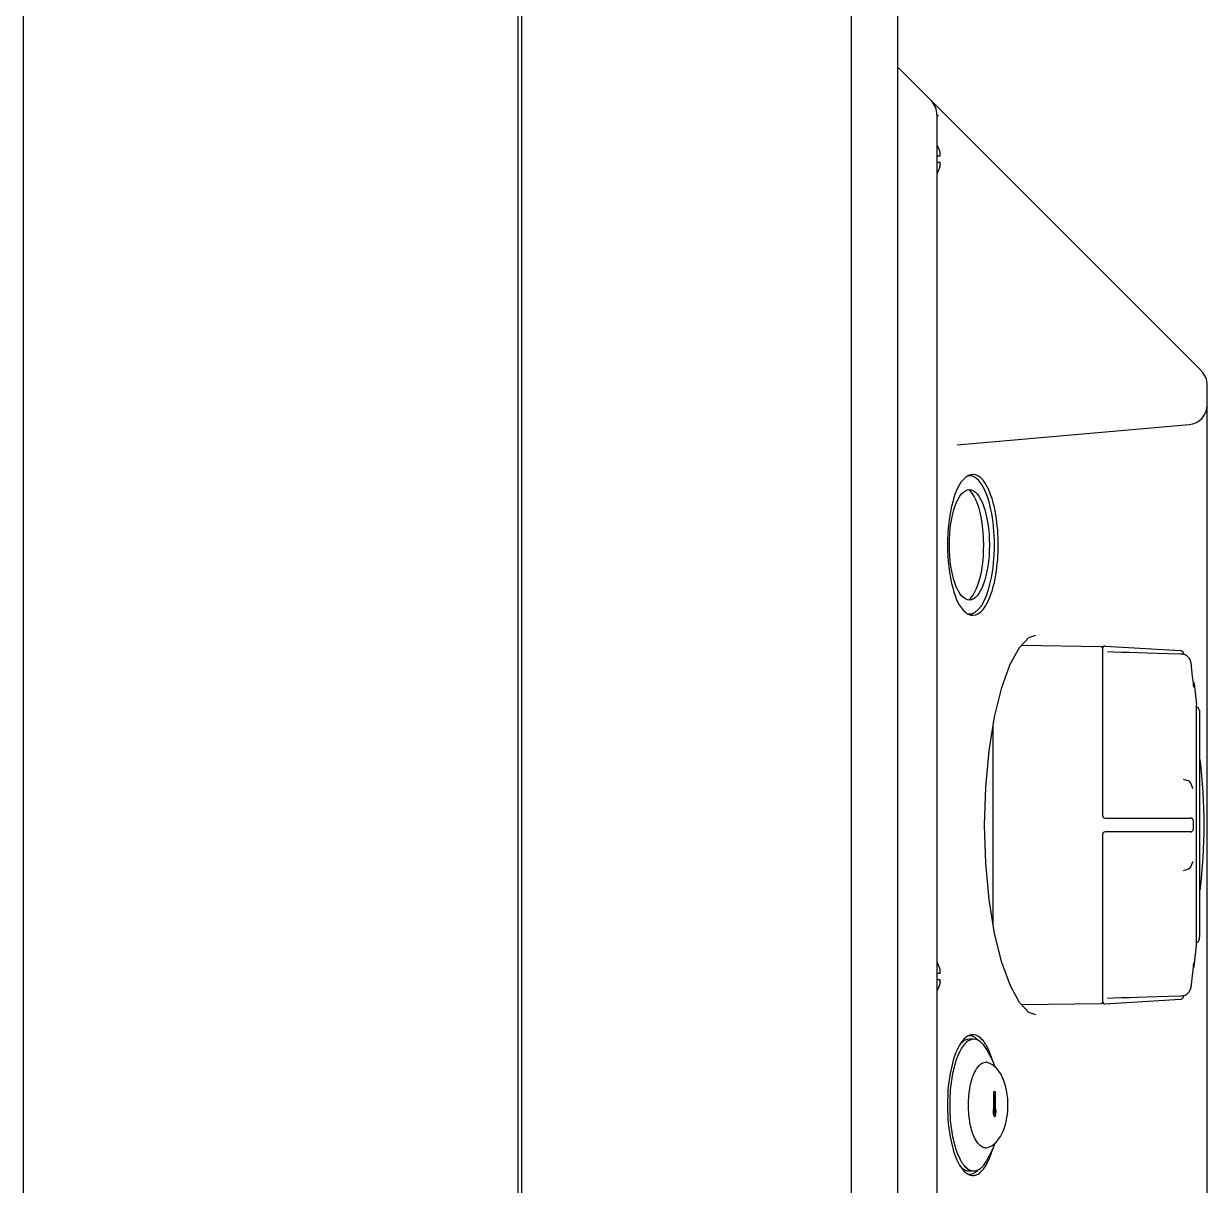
# Model space of a CAD drawing. Header units: millimetres. Extents: x 2355 to 9028, y 2010 to 7655.
# Drawn here: x 6617.7 to 6797.2, y 5290.9 to 5467.2 of the extents above; entities that cross this region are included whole.
import ezdxf

# ---------------------------------------------------------------- set-up
doc = ezdxf.new("R2010")
doc.units = ezdxf.units.MM
doc.header["$LTSCALE"] = 739.2
doc.layers.get('0').update_dxf_attribs({"linetype": 'CONTINUOUS'})
for name, color, linetype in [('ASSI', 7, 'CONTINUOUS'), ('CURVE', 7, 'CONTINUOUS'), ('GEOM', 7, 'CONTINUOUS')]:
    doc.layers.add(name, color=color, linetype=linetype)

msp = doc.modelspace()

# ---------------------------------------------------------------- linework, layer by layer
at = {"color": 7, "linetype": 'Continuous'}
for p, q in [((6743.22, 5688.12), (6743.22, 4053.12)), ((6617.72, 4335.12), (6617.72, 5521.12)), ((6693.22, 5520.12), (6693.22, 4053.12)), ((6756.22, 5447.12), (6756.72, 5447.12)), ((6756.72, 5446.12), (6756.22, 5446.12)), ((6756.73, 5447.55), (6756.72, 5447.62)), ((6756.73, 5445.69), (6756.73, 5445.71)), ((6756.22, 5323.12), (6756.72, 5323.12)), ((6756.73, 5323.55), (6756.72, 5323.62)), ((6756.72, 5322.12), (6756.22, 5322.12)), ((6756.73, 5321.69), (6756.73, 5321.71)), ((6761.81, 5313.12), (6761.14, 5313.12)), ((6761.14, 5293.12), (6761.81, 5293.12))]:
    msp.add_line(p, q, dxfattribs=at)
at = {"linetype": 'Continuous'}
msp.add_line((6750.22, 5687.52), (6750.22, 4025.22), dxfattribs=at)
at = {"color": 7, "linetype": 'Continuous'}
for points in [[(6765.07, 5308.87), (6764.67, 5309.83), (6763.74, 5311.6)], [(6763.64, 5296.6), (6763.79, 5296.62), (6764.55, 5296.94), (6765.27, 5297.53), (6765.88, 5298.34), (6766.33, 5299.27), (6766.63, 5300.19), (6766.84, 5301.17), (6766.96, 5302.15), (6766.99, 5303.12), (6766.96, 5304.08), (6766.84, 5305.06), (6766.63, 5306.04), (6766.33, 5306.96), (6765.89, 5307.88), (6765.27, 5308.7), (6764.55, 5309.29), (6763.8, 5309.62), (6763.64, 5309.64)], [(6763.74, 5294.63), (6764.67, 5296.41), (6765.06, 5297.36)]]:
    msp.add_lwpolyline(points, dxfattribs=at)
for centre, radius, start, end in [((6752.12, 5446.43), 4.75, 28.9685, 30.2183), ((6752.12, 5446.43), 4.75, 28.0074, 28.9684), ((6752.12, 5446.43), 4.75, 26.6813, 28.0074), ((6752.12, 5446.44), 4.74, 25.5402, 26.6812), ((6752.13, 5446.44), 4.74, 24.5722, 25.5402), ((6752.13, 5446.44), 4.73, 23.3175, 24.5722), ((6752.14, 5446.44), 4.73, 22.5474, 23.3174), ((6752.14, 5446.44), 4.72, 21.0025, 22.5476), ((6752.15, 5446.45), 4.72, 20.5181, 21.0023), ((6752.16, 5446.45), 4.7, 18.4656, 20.5187), ((6752.18, 5446.46), 4.68, 17.3773, 18.465), ((6752.19, 5446.46), 4.67, 16.3949, 17.3772), ((6752.22, 5446.47), 4.64, 14.3176, 16.3964), ((6754.73, 5447.37), 2.01, 352.7256, 354.8598), ((6754.73, 5445.86), 2.01, 5.1401, 7.2744), ((6754.75, 5447.37), 1.98, 4.6009, 5.2558), ((6754.76, 5447.37), 1.97, 3.2166, 4.6016), ((6754.77, 5447.37), 1.96, 2.3765, 3.2159), ((6754.78, 5447.37), 1.95, 1.1544, 2.3767), ((6754.78, 5447.37), 1.95, 359.0741, 1.1541), ((6754.78, 5447.37), 1.95, 358.0037, 359.0738), ((6754.77, 5447.37), 1.96, 356.9771, 358.0037), ((6754.76, 5447.37), 1.97, 355.714, 356.9767), ((6754.75, 5447.37), 1.98, 354.8627, 355.7144), ((6754.75, 5445.87), 1.98, 4.2856, 5.1372), ((6752.12, 5446.8), 4.75, 329.7816, 331.0315), ((6752.12, 5446.8), 4.75, 331.0316, 331.9926), ((6752.12, 5446.8), 4.75, 331.9926, 333.3187), ((6752.12, 5446.8), 4.74, 333.3188, 334.4598), ((6752.13, 5446.8), 4.74, 334.4598, 335.4278), ((6752.13, 5446.79), 4.73, 335.4278, 336.6825), ((6752.14, 5446.79), 4.73, 336.6826, 337.4526), ((6752.14, 5446.79), 4.72, 337.4524, 338.9975), ((6752.15, 5446.79), 4.72, 338.9977, 339.4819), ((6752.16, 5446.78), 4.7, 339.4813, 341.5344), ((6752.18, 5446.78), 4.68, 341.535, 342.6227), ((6752.19, 5446.77), 4.67, 342.6228, 343.6051), ((6752.22, 5446.76), 4.64, 343.6036, 345.6824), ((6754.73, 5445.87), 2.01, 352.7259, 354.7415), ((6754.76, 5445.87), 1.97, 3.0233, 4.286), ((6754.77, 5445.87), 1.96, 1.9964, 3.0228), ((6754.78, 5445.87), 1.95, 0.9261, 1.9964), ((6754.78, 5445.87), 1.95, 358.8459, 0.9258), ((6754.78, 5445.87), 1.96, 357.6233, 358.8455), ((6754.77, 5445.87), 1.96, 356.7841, 357.6235), ((6754.76, 5445.87), 1.97, 355.3984, 356.7833), ((6752.12, 5322.43), 4.75, 28.9685, 30.2183), ((6752.12, 5322.43), 4.75, 28.0074, 28.9684), ((6752.12, 5322.43), 4.75, 26.6813, 28.0074), ((6752.12, 5322.44), 4.74, 25.5402, 26.6812), ((6752.13, 5322.44), 4.74, 24.5722, 25.5402), ((6752.13, 5322.44), 4.73, 23.3175, 24.5722), ((6752.14, 5322.44), 4.73, 22.5474, 23.3174), ((6752.14, 5322.44), 4.72, 21.0025, 22.5476), ((6752.15, 5322.45), 4.72, 20.5181, 21.0023), ((6752.16, 5322.45), 4.7, 18.4656, 20.5187), ((6752.18, 5322.46), 4.68, 17.3773, 18.465), ((6752.19, 5322.46), 4.67, 16.3949, 17.3772), ((6752.22, 5322.47), 4.64, 14.3176, 16.3964), ((6754.73, 5323.37), 2.01, 352.7256, 354.8598), ((6754.75, 5323.37), 1.98, 4.6009, 5.2558), ((6754.76, 5323.37), 1.97, 3.2166, 4.6016), ((6754.77, 5323.37), 1.96, 2.3765, 3.2159), ((6754.78, 5323.37), 1.95, 1.1544, 2.3767), ((6754.78, 5323.37), 1.95, 359.0741, 1.1541), ((6754.78, 5323.37), 1.95, 358.0037, 359.0738), ((6754.77, 5323.37), 1.96, 356.9771, 358.0037), ((6754.76, 5323.37), 1.97, 355.714, 356.9767), ((6754.75, 5323.37), 1.98, 354.8627, 355.7144), ((6752.12, 5322.8), 4.75, 329.7816, 331.0315), ((6752.12, 5322.8), 4.75, 331.0316, 331.9926), ((6752.12, 5322.8), 4.75, 331.9926, 333.3187), ((6752.12, 5322.8), 4.74, 333.3188, 334.4598), ((6752.13, 5322.8), 4.74, 334.4598, 335.4278), ((6752.13, 5322.79), 4.73, 335.4278, 336.6825), ((6752.14, 5322.79), 4.73, 336.6826, 337.4526), ((6752.14, 5322.79), 4.72, 337.4524, 338.9975), ((6752.15, 5322.79), 4.72, 338.9977, 339.4819), ((6752.16, 5322.78), 4.7, 339.4813, 341.5344), ((6752.18, 5322.78), 4.68, 341.535, 342.6227), ((6752.19, 5322.77), 4.67, 342.6228, 343.6051), ((6752.22, 5322.76), 4.64, 343.6036, 345.6824), ((6754.73, 5321.86), 2.01, 5.1401, 7.2744), ((6754.73, 5321.87), 2.01, 352.7259, 354.7415), ((6754.75, 5321.87), 1.98, 4.2856, 5.1372), ((6754.76, 5321.87), 1.97, 3.0233, 4.286), ((6754.77, 5321.87), 1.96, 1.9964, 3.0228), ((6754.78, 5321.87), 1.95, 0.9261, 1.9964), ((6754.78, 5321.87), 1.95, 358.8459, 0.9258), ((6754.78, 5321.87), 1.96, 357.6233, 358.8455), ((6754.77, 5321.87), 1.96, 356.7841, 357.6235), ((6754.76, 5321.87), 1.97, 355.3984, 356.7833), ((6784.29, 5303.17), 26.14, 174.0956, 178.3428), ((6785.43, 5303.12), 27.28, 178.3109, 181.6891), ((6784.28, 5303.07), 26.13, 181.6566, 185.9323)]:
    msp.add_arc(centre, radius, start, end, dxfattribs=at)
for start_param, end_param in [(0, 0.345015), (-3.486458, -3.141593)]:
    msp.add_ellipse((6761.14, 5303.12), major_axis=(0, 10), ratio=0.365465, start_param=start_param, end_param=end_param, dxfattribs=at)
for points, knots in [([(6761.81, 5313.12), (6761.42, 5313.12), (6760.78, 5312.8), (6760.17, 5312.1), (6759.88, 5311.63), (6759.74, 5311.37)], [0, 0, 0, 0, 0.416445, 0.68341, 1, 1, 1, 1]), ([(6763.74, 5311.6), (6763.49, 5312.02), (6763, 5312.73), (6762.16, 5313.12), (6761.81, 5313.12)], [0, 0, 0, 0, 0.575528, 1, 1, 1, 1]), ([(6759.46, 5310.78), (6759.15, 5310.07), (6758.65, 5308.44), (6758.39, 5306.76), (6758.29, 5305.85)], [0, 0, 0, 0, 0.460308, 1, 1, 1, 1]), ([(6761.01, 5303.12), (6761.01, 5304.08), (6761.11, 5305.44), (6761.52, 5307.09), (6762.02, 5308.45), (6762.86, 5309.62), (6763.64, 5309.62)], [0, 0, 0, 0, 0.390765, 0.551703, 0.685374, 1, 1, 1, 1]), ([(6763.64, 5296.62), (6762.86, 5296.62), (6762.02, 5297.79), (6761.52, 5299.14), (6761.11, 5300.8), (6761.01, 5302.16), (6761.01, 5303.12)], [0, 0, 0, 0, 0.314626, 0.448297, 0.609235, 1, 1, 1, 1]), ([(6758.29, 5300.37), (6758.39, 5299.46), (6758.65, 5297.79), (6759.15, 5296.17), (6759.46, 5295.45)], [0, 0, 0, 0, 0.539665, 1, 1, 1, 1]), ([(6759.74, 5294.87), (6759.88, 5294.6), (6760.17, 5294.14), (6760.78, 5293.43), (6761.42, 5293.12), (6761.81, 5293.12)], [0, 0, 0, 0, 0.316558, 0.58351, 1, 1, 1, 1]), ([(6761.81, 5293.12), (6762.16, 5293.12), (6763, 5293.5), (6763.49, 5294.21), (6763.74, 5294.63)], [0, 0, 0, 0, 0.424472, 1, 1, 1, 1])]:
    msp.add_open_spline(points, degree=3, knots=knots, dxfattribs=at)
for points in [[(6759.74, 5311.37), (6759.64, 5311.18), (6759.54, 5310.98), (6759.46, 5310.78)], [(6759.46, 5295.45), (6759.55, 5295.25), (6759.64, 5295.06), (6759.74, 5294.87)]]:
    msp.add_open_spline(points, degree=3, dxfattribs=at)
at = {"layer": 'ASSI', "color": 7, "linetype": 'Continuous'}
for p, q in [((6796.01, 5363.03), (6796.04, 5362.71)), ((6796.01, 5328.21), (6796.04, 5328.52))]:
    msp.add_line(p, q, dxfattribs=at)
msp.add_arc((6716.75, 5345.62), 80, 352.8664, 7.1336, dxfattribs=at)
at = {"layer": 'CURVE', "color": 40, "linetype": 'Continuous'}
msp.add_line((6764.72, 5330.6), (6764.72, 5360.64), dxfattribs=at)
at = {"layer": 'GEOM', "color": 7, "linetype": 'Continuous'}
for p, q in [((6692.72, 4226.12), (6692.72, 5692.12)), ((6750.22, 5460.62), (6796.34, 5414.5)), ((6756.22, 5453.37), (6756.22, 5067.86)), ((6756.35, 5453.37), (6756.35, 5453.18)), ((6797.22, 5108.86), (6797.22, 5412.37)), ((6759.29, 5403.3), (6794.48, 5406.38)), ((6769.04, 5372.88), (6781.12, 5372.7)), ((6781.32, 5372.5), (6781.32, 5347.07)), ((6781.75, 5372.76), (6793.13, 5372.07)), ((6793.16, 5371.55), (6791.31, 5371.6)), ((6793.3, 5371.55), (6793.16, 5371.55)), ((6793.34, 5371.54), (6793.3, 5371.55)), ((6793.59, 5371.66), (6793.62, 5371.49)), ((6794.02, 5371.32), (6793.88, 5371.41)), ((6794.33, 5371.1), (6794.18, 5371.23)), ((6794.51, 5370.88), (6794.33, 5371.1)), ((6794.6, 5370.7), (6794.51, 5370.88)), ((6794.99, 5368.11), (6794.75, 5370.25)), ((6795.1, 5367.17), (6794.99, 5368.11)), ((6795.14, 5366.83), (6795.1, 5367.17)), ((6795.21, 5367.07), (6795.56, 5363.92)), ((6795.15, 5366.75), (6795.14, 5366.83)), ((6795.17, 5366.61), (6795.15, 5366.75)), ((6795.19, 5366.52), (6795.17, 5366.61)), ((6795.19, 5366.54), (6795.18, 5366.55)), ((6795.19, 5366.53), (6795.19, 5366.54)), ((6795.56, 5327.32), (6795.56, 5363.92)), ((6796.04, 5362.71), (6796.05, 5362.59)), ((6796.05, 5362.59), (6796.05, 5328.64)), ((6793.59, 5352.51), (6793.59, 5352.51)), ((6793.7, 5352.48), (6793.59, 5352.51)), ((6794.99, 5351.3), (6794.71, 5351.95)), ((6795.06, 5351.13), (6794.99, 5351.3)), ((6781.72, 5346.67), (6794.68, 5346.67)), ((6795.08, 5346.35), (6795.03, 5346.45)), ((6781.32, 5344.17), (6781.32, 5318.73)), ((6794.68, 5344.57), (6781.72, 5344.57)), ((6795.1, 5344.97), (6795.11, 5345.09)), ((6793.59, 5338.73), (6793.69, 5338.75)), ((6793.59, 5338.73), (6793.59, 5338.73)), ((6793.66, 5338.71), (6793.7, 5338.75)), ((6793.71, 5338.76), (6793.72, 5338.77)), ((6794.71, 5339.28), (6795.03, 5340.03)), ((6795.03, 5340.03), (6795.06, 5340.1)), ((6796.04, 5328.52), (6796.05, 5328.64)), ((6795.21, 5324.16), (6795.56, 5327.32)), ((6794.75, 5320.99), (6795.1, 5324.06)), ((6795.1, 5324.06), (6795.14, 5324.39)), ((6795.14, 5324.39), (6795.15, 5324.47)), ((6795.15, 5324.47), (6795.16, 5324.56)), ((6795.16, 5324.56), (6795.17, 5324.62)), ((6795.17, 5324.62), (6795.18, 5324.67)), ((6795.18, 5324.67), (6795.19, 5324.71)), ((6795.19, 5324.7), (6795.19, 5324.71)), ((6781.75, 5318.47), (6793.13, 5319.17)), ((6793.14, 5319.68), (6793.29, 5319.69)), ((6793.29, 5319.69), (6793.34, 5319.69)), ((6793.59, 5319.58), (6793.62, 5319.74)), ((6793.62, 5319.74), (6793.71, 5319.77)), ((6794.02, 5319.91), (6794.17, 5320)), ((6794.17, 5320), (6794.33, 5320.14)), ((6769.04, 5318.36), (6781.12, 5318.53)), ((6764.82, 5305.12), (6764.82, 5302.68)), ((6765.11, 5305.12), (6764.82, 5305.12)), ((6764.92, 5302.45), (6764.92, 5304.72)), ((6764.92, 5304.72), (6764.99, 5304.72)), ((6764.93, 5302.45), (6764.93, 5304.72)), ((6764.99, 5304.72), (6764.99, 5302.45)), ((6765.1, 5302.68), (6765.1, 5305.12)), ((6765.11, 5302.68), (6765.11, 5305.12)), ((6764.93, 5302.45), (6764.92, 5302.45)), ((6765.11, 5302.68), (6765.1, 5302.68))]:
    msp.add_line(p, q, dxfattribs=at)
for points in [[(6771.19, 5316.79), (6770.15, 5317.18), (6768.75, 5318.66), (6767.35, 5321.19), (6766.06, 5324.73), (6764.95, 5329.17), (6764.12, 5334.3), (6763.61, 5339.84), (6763.44, 5345.59), (6763.61, 5351.33), (6764.12, 5356.88), (6764.94, 5362.01), (6766.04, 5366.46), (6767.34, 5370), (6768.73, 5372.55), (6770.13, 5374.04), (6771.19, 5374.44)], [(6791.31, 5371.6), (6789.6, 5371.64), (6788.08, 5371.69), (6786.69, 5371.73), (6785.4, 5371.77), (6784.19, 5371.81), (6782.99, 5371.86), (6782.1, 5371.9)], [(6794.18, 5371.23), (6793.88, 5371.41), (6793.56, 5371.51), (6793.34, 5371.54)], [(6794.75, 5370.25), (6794.69, 5370.51), (6794.51, 5370.88)], [(6793.71, 5352.47), (6793.67, 5352.51), (6793.66, 5352.53)], [(6794.11, 5352.38), (6793.96, 5352.42), (6793.7, 5352.48)], [(6793.7, 5352.48), (6793.72, 5352.47), (6793.71, 5352.47)], [(6794.71, 5351.95), (6794.61, 5352.11), (6794.45, 5352.24), (6794.26, 5352.34), (6794.11, 5352.38)], [(6795.03, 5346.45), (6794.95, 5346.56), (6794.82, 5346.64), (6794.67, 5346.67)], [(6795.11, 5346.13), (6795.1, 5346.25), (6795.08, 5346.35)], [(6795.11, 5345.09), (6795.13, 5345.24), (6795.13, 5345.41), (6795.14, 5345.61), (6795.13, 5345.8), (6795.13, 5345.98), (6795.11, 5346.13)], [(6794.67, 5344.57), (6794.81, 5344.59), (6794.94, 5344.67), (6795.03, 5344.77), (6795.07, 5344.88), (6795.1, 5344.97)], [(6793.69, 5338.75), (6793.95, 5338.81), (6794.11, 5338.85)], [(6794.11, 5338.85), (6794.25, 5338.9), (6794.44, 5338.99), (6794.6, 5339.11), (6794.71, 5339.28)], [(6794.33, 5320.14), (6794.51, 5320.36), (6794.6, 5320.54)], [(6794.51, 5320.35), (6794.69, 5320.72), (6794.75, 5320.99)], [(6782.1, 5319.33), (6782.99, 5319.37), (6784.18, 5319.42), (6785.4, 5319.46), (6786.68, 5319.51), (6788.07, 5319.55), (6789.6, 5319.59), (6791.3, 5319.64), (6793.14, 5319.68)], [(6793.34, 5319.69), (6793.55, 5319.72), (6793.87, 5319.82), (6794.17, 5320)]]:
    msp.add_lwpolyline(points, dxfattribs=at)
for centre, radius, start, end in [((6753.22, 5453.37), 3, 0, 44.998), ((6794.22, 5412.37), 3, 0, 45), ((6794.22, 5409.37), 3, 275.0004, 0.0042), ((6781.12, 5372.5), 0.2, 0, 89.16), ((6781.72, 5372.36), 0.4, 86.5, 180), ((6793.1, 5371.57), 0.5, 10.5, 86.5), ((6794.71, 5367.02), 0.5, 6.339, 42.3729), ((6795.51, 5362.97), 0.5, 7, 83.8665), ((6781.72, 5347.07), 0.4, 180, 270), ((6781.72, 5344.17), 0.4, 90, 180), ((6795.51, 5328.27), 0.5, 276.1335, 353), ((6794.71, 5324.21), 0.5, 317.6271, 353.661), ((6781.12, 5318.73), 0.2, 270.84, 360), ((6781.72, 5318.87), 0.4, 180, 273.5), ((6793.1, 5319.67), 0.5, 273.5, 349.5), ((6756.95, 5308.32), 7.78, 26.0612, 28.9122), ((6788.15, 5303.12), 30.34, 178.4417, 179.9998), ((6788.16, 5303.12), 30.35, 180.0001, 181.5569), ((6764.96, 5301.43), 0.0649, 262.1123, 269.9876), ((6756.98, 5297.9), 7.75, 330.96, 333.9273)]:
    msp.add_arc(centre, radius, start, end, dxfattribs=at)
for centre, start_param, end_param in [((6761.14, 5388.12), 3.102062, 6.32126), ((6761.14, 5303.12), 5.950058, 6.32126), ((6761.14, 5303.12), 3.102062, 3.473885)]:
    msp.add_ellipse(centre, major_axis=(0, 10.5), ratio=0.361984, start_param=start_param, end_param=end_param, dxfattribs=at)
msp.add_ellipse((6761.14, 5388.12), major_axis=(0, 8.38), ratio=0.362192, dxfattribs=at)
for points, knots in [([(6760.54, 5398.34), (6759.51, 5397.48), (6758.19, 5393.86), (6757.81, 5390.36), (6757.81, 5388.12)], [0, 0, 0, 0, 0.374308, 1, 1, 1, 1]), ([(6761.65, 5398.79), (6761.58, 5398.79), (6761.42, 5398.77), (6761.27, 5398.73), (6761.19, 5398.71)], [0, 0, 0, 0, 0.49413, 1, 1, 1, 1]), ([(6765.52, 5388.12), (6765.52, 5389.62), (6765.29, 5392.39), (6764.48, 5395.97), (6762.91, 5398.8), (6761.65, 5398.79)], [0, 0, 0, 0, 0.381098, 0.682357, 1, 1, 1, 1]), ([(6763.31, 5388.12), (6763.31, 5388.88), (6763.17, 5391.36), (6762.72, 5393.92), (6761.87, 5395.44)], [0, 0, 0, 0, 0.304265, 1, 1, 1, 1]), ([(6757.81, 5388.12), (6757.81, 5385.87), (6758.19, 5382.37), (6759.52, 5378.74), (6760.55, 5377.89)], [0, 0, 0, 0, 0.626295, 1, 1, 1, 1]), ([(6761.65, 5377.45), (6762.91, 5377.44), (6764.48, 5380.26), (6765.29, 5383.84), (6765.52, 5386.61), (6765.52, 5388.12)], [0, 0, 0, 0, 0.317607, 0.618893, 1, 1, 1, 1]), ([(6761.86, 5380.78), (6762.09, 5381.18), (6763.06, 5383.51), (6763.31, 5386.07), (6763.31, 5388.12)], [0, 0, 0, 0, 0.185851, 1, 1, 1, 1]), ([(6761.19, 5377.52), (6761.27, 5377.5), (6761.42, 5377.46), (6761.58, 5377.45), (6761.65, 5377.45)], [0, 0, 0, 0, 0.505869, 1, 1, 1, 1]), ([(6761.65, 5313.79), (6761.58, 5313.79), (6761.42, 5313.77), (6761.27, 5313.73), (6761.19, 5313.71)], [0, 0, 0, 0, 0.49413, 1, 1, 1, 1]), ([(6763.76, 5312.09), (6763.61, 5312.35), (6763.14, 5313.12), (6762.27, 5313.79), (6761.65, 5313.79)], [0, 0, 0, 0, 0.327846, 1, 1, 1, 1]), ([(6759.89, 5312.6), (6759.2, 5311.6), (6758.21, 5308.69), (6757.87, 5305.72), (6757.82, 5303.94)], [0, 0, 0, 0, 0.406264, 1, 1, 1, 1]), ([(6764.82, 5302.68), (6764.73, 5302.42), (6764.73, 5302), (6764.79, 5301.58), (6764.89, 5301.38), (6764.95, 5301.37)], [0, 0, 0, 0, 0.597791, 0.861542, 1, 1, 1, 1]), ([(6764.89, 5301.84), (6764.85, 5301.95), (6764.84, 5302.13), (6764.87, 5302.33), (6764.9, 5302.43), (6764.92, 5302.45)], [0, 0, 0, 0, 0.547676, 0.821779, 1, 1, 1, 1]), ([(6764.93, 5302.45), (6764.9, 5302.41), (6764.87, 5302.28), (6764.85, 5302.07), (6764.87, 5301.9), (6764.93, 5301.77), (6764.96, 5301.77)], [0, 0, 0, 0, 0.218415, 0.549649, 0.849954, 1, 1, 1, 1]), ([(6764.96, 5301.37), (6765.02, 5301.37), (6765.13, 5301.57), (6765.19, 5301.99), (6765.19, 5302.41), (6765.11, 5302.68)], [0, 0, 0, 0, 0.132552, 0.394874, 1, 1, 1, 1]), ([(6764.96, 5301.37), (6765.02, 5301.37), (6765.12, 5301.58), (6765.19, 5301.99), (6765.18, 5302.42), (6765.1, 5302.68)], [0, 0, 0, 0, 0.137317, 0.400814, 1, 1, 1, 1]), ([(6765, 5301.8), (6765.07, 5301.89), (6765.07, 5302.09), (6765.05, 5302.31), (6765.02, 5302.42), (6764.99, 5302.45)], [0, 0, 0, 0, 0.515468, 0.80914, 1, 1, 1, 1]), ([(6757.82, 5302.29), (6757.87, 5300.52), (6758.21, 5297.54), (6759.2, 5294.63), (6759.89, 5293.63)], [0, 0, 0, 0, 0.593718, 1, 1, 1, 1]), ([(6764.95, 5301.77), (6764.93, 5301.77), (6764.91, 5301.8), (6764.89, 5301.83), (6764.89, 5301.84)], [0, 0, 0, 0, 0.65086, 1, 1, 1, 1]), ([(6764.96, 5301.77), (6764.97, 5301.77), (6764.99, 5301.77), (6765, 5301.79), (6765, 5301.8)], [0, 0, 0, 0, 0.429187, 1, 1, 1, 1]), ([(6761.65, 5292.45), (6761.84, 5292.45), (6762.77, 5292.63), (6763.39, 5293.49), (6763.75, 5294.13)], [0, 0, 0, 0, 0.198758, 1, 1, 1, 1]), ([(6761.19, 5292.52), (6761.27, 5292.5), (6761.42, 5292.46), (6761.58, 5292.45), (6761.65, 5292.45)], [0, 0, 0, 0, 0.505869, 1, 1, 1, 1])]:
    msp.add_open_spline(points, degree=3, knots=knots, dxfattribs=at)
for points in [[(6761.19, 5398.71), (6760.95, 5398.63), (6760.73, 5398.5), (6760.54, 5398.34)], [(6761.87, 5395.44), (6761.65, 5395.82), (6761.39, 5396.19), (6761.05, 5396.46)], [(6761.06, 5379.77), (6761.39, 5380.04), (6761.64, 5380.4), (6761.86, 5380.78)], [(6760.55, 5377.89), (6760.74, 5377.73), (6760.96, 5377.6), (6761.19, 5377.52)], [(6760.54, 5313.34), (6760.29, 5313.13), (6760.08, 5312.87), (6759.89, 5312.6)], [(6761.19, 5313.71), (6760.95, 5313.63), (6760.73, 5313.5), (6760.54, 5313.34)], [(6764.62, 5309.98), (6764.43, 5310.58), (6764.21, 5311.18), (6763.94, 5311.74)], [(6763.94, 5294.49), (6764.21, 5295.06), (6764.43, 5295.65), (6764.62, 5296.26)], [(6759.89, 5293.63), (6760.08, 5293.36), (6760.3, 5293.1), (6760.55, 5292.89)], [(6760.55, 5292.89), (6760.74, 5292.73), (6760.96, 5292.6), (6761.19, 5292.52)]]:
    msp.add_open_spline(points, degree=3, dxfattribs=at)

doc.saveas('drawing.dxf')
